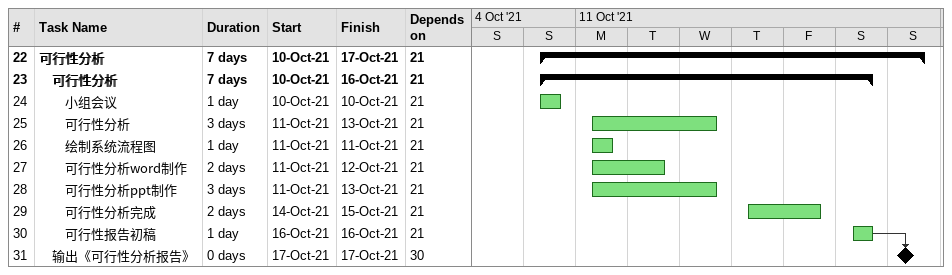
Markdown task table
| ID | Level | Task | Duration | Start | Finish | Predecessors |
|---|---|---|---|---|---|---|
| 22 | 1 | **可行性分析** | 7d | 2021-10-10 | 2021-10-17 | 21 |
| 23 | 2 | **可行性分析** | 7d | 2021-10-10 | 2021-10-16 | 21 |
| 24 | 3 | 小组会议 | 1d | 2021-10-10 | 2021-10-10 | 21 |
| 25 | 3 | 可行性分析 | 3d | 2021-10-11 | 2021-10-13 | 21 |
| 26 | 3 | 绘制系统流程图 | 1d | 2021-10-11 | 2021-10-11 | 21 |
| 27 | 3 | 可行性分析word制作 | 2d | 2021-10-11 | 2021-10-12 | 21 |
| 28 | 3 | 可行性分析ppt制作 | 3d | 2021-10-11 | 2021-10-13 | 21 |
| 29 | 3 | 可行性分析完成 | 2d | 2021-10-14 | 2021-10-15 | 21 |
| 30 | 3 | 可行性报告初稿 | 1d | 2021-10-16 | 2021-10-16 | 21 |
| 31 | 2 | 输出《可行性分析报告》 | 0d | 2021-10-17 | 2021-10-17 | 30 |
